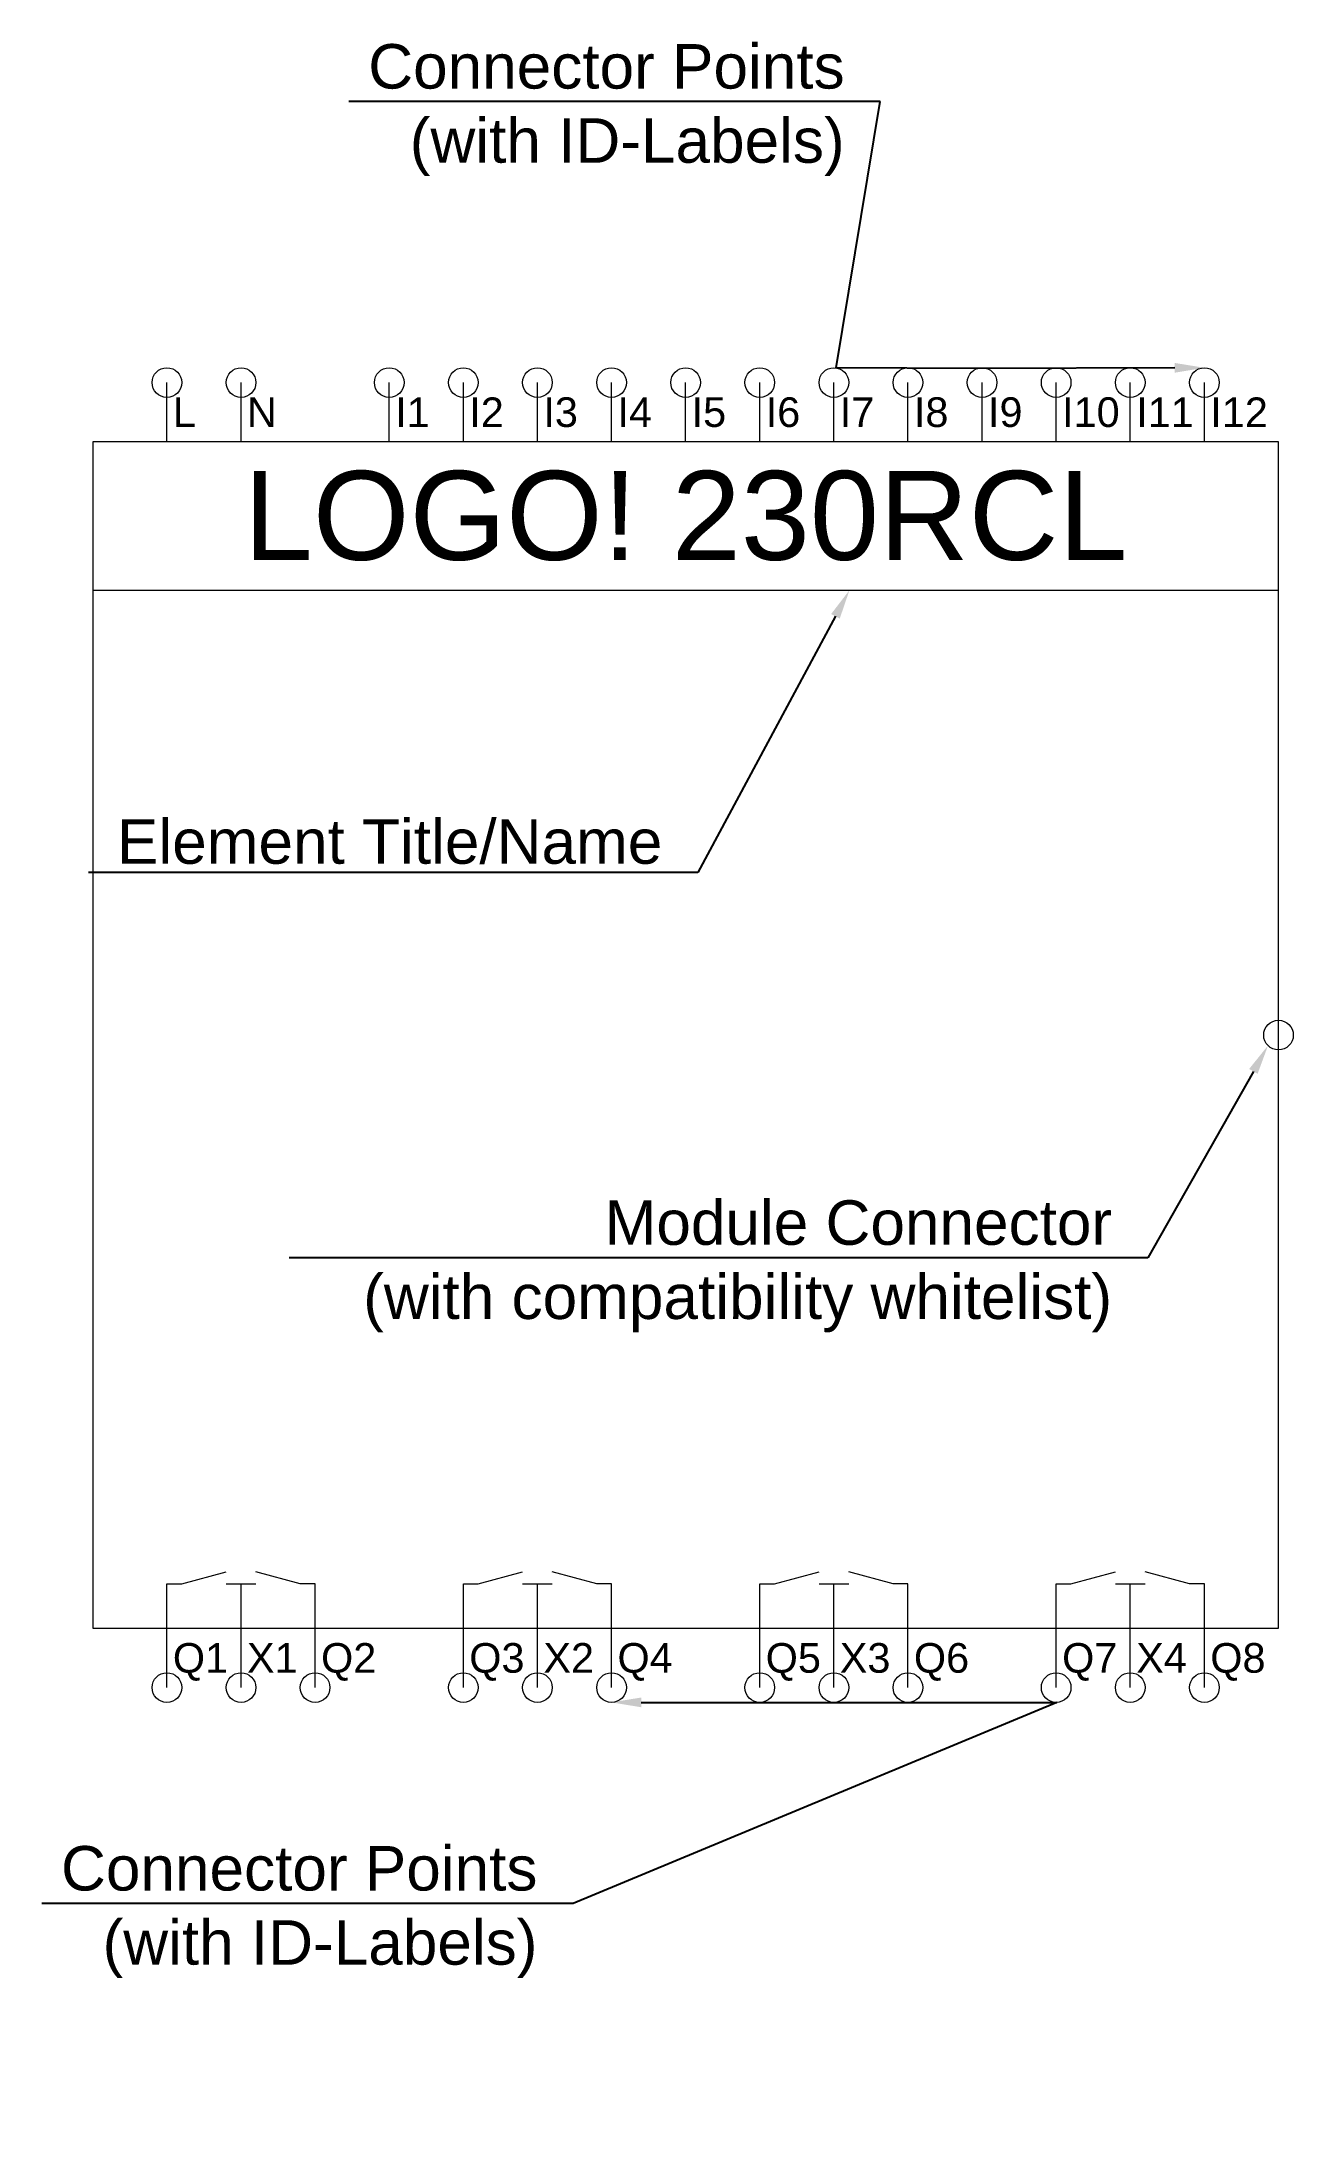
# Model space of a CAD drawing. Header units: millimetres. Extents: x -17 to 405, y -168 to 535.
import ezdxf
from ezdxf import colors
from ezdxf.entities.mleader import LeaderData, LeaderLine
from ezdxf.math import Vec2, Vec3

# ---------------------------------------------------------------- set-up
doc = ezdxf.new("R2010")
doc.units = ezdxf.units.MM
doc.header["$LTSCALE"] = 0.5
doc.layers.get('0').update_dxf_attribs({"lineweight": 18})
doc.layers.add('Connectors', color=3, linetype='Continuous', lineweight=18)
doc.layers.add('Module Points', color=1, linetype='Continuous', lineweight=18)
doc.styles.get("Standard").update_dxf_attribs({"font": 'arial.ttf', "height": 20})

msp = doc.modelspace()

# ---------------------------------------------------------------- linework, layer by layer
for p, q in [((25, 400), (25, 420)), ((50, 400), (50, 420)), ((100, 400), (100, 420)), ((125, 400), (125, 420)), ((150, 400), (150, 420)), ((175, 400), (175, 420)), ((200, 400), (200, 420)), ((225, 400), (225, 420)), ((250, 400), (250, 420)), ((275, 400), (275, 420)), ((300, 400), (300, 420)), ((325, 400), (325, 420)), ((350, 400), (350, 420)), ((375, 400), (375, 420)), ((0, 350), (400, 350)), ((25, 0), (25, 15)), ((25, 15), (30, 15)), ((30, 15), (45, 19)), ((45, 15), (55, 15)), ((50, 0), (50, 15)), ((70, 15), (55, 19)), ((75, 15), (70, 15)), ((75, 0), (75, 15)), ((125, 0), (125, 15)), ((125, 15), (130, 15)), ((130, 15), (145, 19)), ((145, 15), (155, 15)), ((150, 0), (150, 15)), ((170, 15), (155, 19)), ((175, 15), (170, 15)), ((175, 0), (175, 15)), ((225, 0), (225, 15)), ((225, 15), (230, 15)), ((230, 15), (245, 19)), ((245, 15), (255, 15)), ((250, 0), (250, 15)), ((270, 15), (255, 19)), ((275, 15), (270, 15)), ((275, 0), (275, 15)), ((325, 0), (325, 15)), ((325, 15), (330, 15)), ((330, 15), (345, 19)), ((345, 15), (355, 15)), ((350, 0), (350, 15)), ((370, 15), (355, 19)), ((375, 15), (370, 15)), ((375, 0), (375, 15)), ((25, -20), (25, 0)), ((50, -20), (50, 0)), ((75, -20), (75, 0)), ((125, -20), (125, 0)), ((150, -20), (150, 0)), ((175, -20), (175, 0)), ((225, -20), (225, 0)), ((250, -20), (250, 0)), ((275, -20), (275, 0)), ((325, -20), (325, 0)), ((350, -20), (350, 0)), ((375, -20), (375, 0))]:
    msp.add_line(p, q)
msp.add_lwpolyline([(0, 0), (400, 0), (400, 400), (0, 400)], close=True)
at = {"layer": 'Connectors'}
for centre in [(25, 420), (50, 420), (100, 420), (125, 420), (150, 420), (175, 420), (200, 420), (225, 420), (250, 420), (275, 420), (300, 420), (325, 420), (350, 420), (375, 420), (25, -20), (50, -20), (75, -20), (125, -20), (150, -20), (175, -20), (225, -20), (250, -20), (275, -20), (325, -20), (350, -20), (375, -20)]:
    msp.add_circle(centre, 5, dxfattribs=at)
at = {"layer": 'Module Points'}
msp.add_circle((400, 200), 5, dxfattribs=at)

# ---------------------------------------------------------------- texts
at = {"char_height": 10}
for s, insert, attachment_point in [('L', (27, 405), 7), ('N', (52, 405), 7), ('I1', (102, 404.98), 7), ('I2', (127, 404.98), 7), ('I3', (152, 404.89), 7), ('I4', (177, 405), 7), ('I5', (202, 404.91), 7), ('I6', (227, 404.89), 7), ('I7', (252, 405), 7), ('I8', (277, 404.89), 7), ('I9', (302, 404.89), 7), ('I10', (327, 404.89), 7), ('I11', (352, 404.98), 7), ('I12', (377, 404.98), 7), ('Q1', (27, -5), 1), ('X1', (52, -5), 1), ('Q2', (77, -5), 1), ('Q3', (127, -5), 1), ('X2', (152, -5), 1), ('Q4', (177, -5), 1), ('Q5', (227, -5), 1), ('X3', (252, -5), 1), ('Q6', (277, -5), 1), ('Q7', (327, -5), 1), ('X4', (352, -5), 1), ('Q8', (377, -5), 1)]:
    msp.add_mtext(s, dxfattribs=dict(at, insert=insert, attachment_point=attachment_point))
at = {"insert": (200, 375), "char_height": 30, "attachment_point": 5}
msp.add_mtext_dynamic_manual_height_columns('\\pxqc;LOGO! 230RCL', width=400, gutter_width=1250, heights=[50], dxfattribs=at)

# ---------------------------------------------------------------- leaders
ml = msp.add_multileader_mtext('Standard')
ml.set_content('Element Title/Name', color=256)
ml.set_leader_properties()
ml.build(insert=Vec2(0, 0))
ml.multileader.update_dxf_attribs({"text_right_attachment_type": 6, "dogleg_length": 10, "arrow_head_size": 10})
ctx = ml.context
ctx.base_point, ctx.char_height, ctx.arrow_head_size, ctx.plane_origin = Vec3(8.66, 265.14), 15, 10, Vec3(769.57, 275.82)
ctx.right_attachment, ctx.text_align_type = 6, 2
notes = []
notes.append((ctx, [(0, (1, 1, 0), (204.13, 254.76), (-1, 0), 10, [(0, [(255.26, 350)], 0, [])])]))
ctx.mtext.insert, ctx.mtext.alignment, ctx.mtext.flow_direction = Vec3(192.13, 272.76), 3, 5
at = {"layer": 'Connectors'}
ml = msp.add_multileader_mtext('Standard', dxfattribs=at)
ml.set_content('Connector Points\\P(with ID-Labels)', color=256)
ml.set_leader_properties()
ml.build(insert=Vec2(0, 0))
ml.multileader.update_dxf_attribs({"text_right_attachment_type": 6, "dogleg_length": 10, "arrow_head_size": 10})
ctx = ml.context
ctx.base_point, ctx.char_height, ctx.arrow_head_size, ctx.plane_origin = Vec3(92.75, 524.43), 15, 10, Vec3(373.54, 421.46)
ctx.right_attachment, ctx.text_align_type = 6, 2
notes.append((ctx, [(0, (1, 1, 0), (265.64, 514.72), (-1, 0), 10, [(5, [(375, 425), (298.56, 424.79), (250.75, 424.94)], 0, [])])]))
ctx.mtext.insert, ctx.mtext.alignment, ctx.mtext.flow_direction = Vec3(253.64, 534.13), 3, 5
ml = msp.add_multileader_mtext('Standard', dxfattribs=at)
ml.set_content('Connector Points^J(with ID-Labels)', color=256)
ml.set_leader_properties()
ml.build(insert=Vec2(0, 0))
ml.multileader.update_dxf_attribs({"text_right_attachment_type": 6, "dogleg_length": 10, "arrow_head_size": 10})
ctx = ml.context
ctx.base_point, ctx.char_height, ctx.arrow_head_size, ctx.plane_origin = Vec3(-10.89, -83.13), 15, 10, Vec3(338.35, -185.02)
ctx.right_attachment, ctx.text_align_type = 6, 2
notes.append((ctx, [(0, (1, 1, 0), (162, -92.84), (-1, 0), 10, [(5, [(175, -25), (250.41, -24.98), (325.27, -24.99)], 0, [])])]))
ctx.mtext.insert, ctx.mtext.alignment, ctx.mtext.flow_direction = Vec3(150, -73.43), 3, 5
at = {"layer": 'Module Points'}
ml = msp.add_multileader_mtext('Standard', dxfattribs=at)
ml.set_content('Module Connector^J(with compatibility whitelist)', color=256)
ml.set_leader_properties()
ml.build(insert=Vec2(0, 0))
ml.multileader.update_dxf_attribs({"text_right_attachment_type": 6, "dogleg_length": 10, "arrow_head_size": 10})
ctx = ml.context
ctx.base_point, ctx.char_height, ctx.arrow_head_size, ctx.plane_origin = Vec3(91.21, 134.57), 15, 10, Vec3(395, 200)
ctx.right_attachment, ctx.text_align_type = 6, 2
notes.append((ctx, [(0, (1, 1, 0), (355.87, 124.87), (-1, 0), 10, [(0, [(396.46, 196.46)], 0, [])])]))
ctx.mtext.insert, ctx.mtext.alignment, ctx.mtext.flow_direction = Vec3(343.87, 144.28), 3, 5
for ctx, leaders in notes:
    for number, flags, end, landing, length, lines in leaders:
        leader = LeaderData()
        leader.index, (leader.has_last_leader_line, leader.has_dogleg_vector, leader.attachment_direction) = number, flags
        leader.last_leader_point, leader.dogleg_vector, leader.dogleg_length = Vec3(end), Vec3(landing), length
        for number, points, colour, breaks in lines:
            line = LeaderLine()
            line.index, line.vertices, line.color, line.breaks = number, Vec3.list(points), colors.encode_raw_color(colour), breaks
            leader.lines.append(line)
        ctx.leaders.append(leader)

doc.saveas('drawing.dxf')
